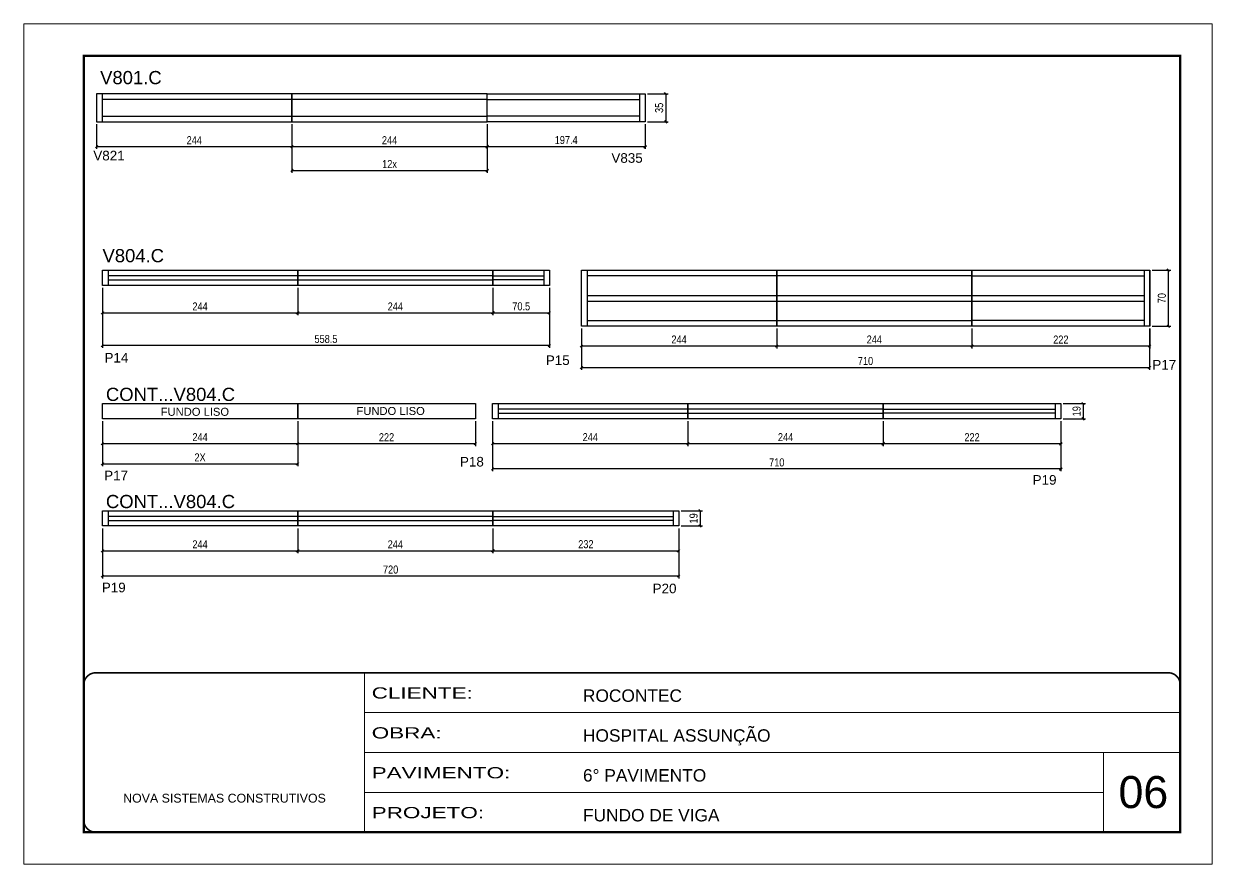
# Model space of a CAD drawing. Header units: millimetres. Extents: x 1494 to 7748, y 388 to 2587.
# Drawn here: x 3093 to 4578, y 388 to 1438 of the extents above; entities that cross this region are included whole.
import ezdxf

# ---------------------------------------------------------------- set-up
doc = ezdxf.new("R2010")
doc.units = ezdxf.units.MM
doc.linetypes.add('CONTINUO', pattern=[0])
doc.linetypes.add('DASHED', pattern=[0.75, 0.5, -0.25])
for name, color, linetype in [('5', 5, 'Continuous'), ('COTA', 241, 'Continuous'), ('NOMENCLATURA', 7, 'Continuous'), ('Painéis', 200, 'Continuous'), ('SARR_2.2x7', 40, 'Continuous')]:
    doc.layers.add(name, color=color, linetype=linetype)
for name, color, linetype, lineweight in [('CARIMBO', 255, 'Continuous', 9), ('Folhas', 255, 'Continuous', 9), ('SARRAFO DE PRESSAO', 251, 'DASHED', 9)]:
    doc.layers.add(name, color=color, linetype=linetype, lineweight=lineweight)
doc.styles.add('ARIAL', font='arial.ttf')
doc.styles.add('COTA TECNICA-50', font='techl___.ttf', dxfattribs={"height": 10})
doc.styles.get("Standard").update_dxf_attribs({"font": 'arial.ttf'})
doc.styles.add('Tecnologia', font='')
doc.styles.get('Tecnologia').set_extended_font_data('Forgotten Futurist')
doc.dimstyles.new('COTA PAINEL-50', dxfattribs={"dimtxt": 10, "dimasz": 3, "dimexe": 3, "dimexo": 3, "dimgap": 3, "dimtad": 1, "dimdec": 1, "dimzin": 12, "dimdsep": 46, "dimtxsty": 'COTA TECNICA-50', "dimblk1": 'OBLIQUE', "dimblk2": 'OBLIQUE', "dimsah": 1, "dimcen": 0.9, "dimclrd": 4, "dimclre": 4, "dimclrt": 240, "dimadec": 1, "dimazin": 3, "dimtfac": 1, "dimtdec": 1, "dimtmove": 0, "dimatfit": 3, "dimfxl": 1, "dimtolj": 1, "dimtzin": 12, "dimarcsym": 0})

# ---------------------------------------------------------------- blocks, each defined once
blk = doc.blocks.new('9999999999')
at = {"color": 30, "linetype": 'CONTINUO'}
for p, q in [((98564.6, 34230.2), (98564.6, 34429.4)), ((98564.6, 34379.6), (99584, 34379.6)), ((98564.6, 34329.8), (99488, 34329.8)), ((99584, 34329.8), (99488, 34329.8)), ((99488, 34329.8), (99488, 34230.2)), ((98564.6, 34280), (99488, 34280))]:
    blk.add_line(p, q, dxfattribs=at)
at = {"color": 30, "linetype": 'CONTINUO', "const_width": 2}
blk.add_lwpolyline([(99584, 34230.2), (99584, 34414.4, 0.414214), (99569, 34429.4), (98229, 34429.4, 0.414214), (98214, 34414.4), (98214, 34245.2, 0.414214), (98229, 34230.2), (99584, 34230.2)], format="xyb", dxfattribs=at)
at = {"layer": 'Folhas'}
blk.add_lwpolyline([(98139, 34190.2), (99624, 34190.2), (99624, 35240.2), (98139, 35240.2)], close=True, dxfattribs=at)
at = {"layer": 'Folhas', "color": 30, "const_width": 3}
blk.add_lwpolyline([(98214, 34230.2), (99584, 34230.2), (99584, 35200.2), (98214, 35200.2)], close=True, dxfattribs=at)
at = {"color": 7, "linetype": 'Continuous', "ltscale": 5, "style": 'ARIAL'}
for s, height, p in [('ROCONTEC', 15.48, (98837.7, 34393.1)), ('HOSPITAL ASSUNÇÃO', 15.483, (98837.7, 34343.3)), ('6° PAVIMENTO', 15.483, (98837.7, 34293.5)), ('NOVA SISTEMAS CONSTRUTIVOS', 11.059, (98263.2, 34267.2)), ('FUNDO DE VIGA', 15.483, (98837.7, 34243.7))]:
    blk.add_text(s, height=height, dxfattribs=at).set_placement(p)
at = {"layer": 'Folhas', "color": 7, "style": 'Tecnologia', "width": 1.5}
for s, p in [('CLIENTE:', (98573.7, 34397.2)), ('OBRA:', (98573.7, 34347.3)), ('PAVIMENTO:', (98573.7, 34297.5)), ('PROJETO:', (98573.7, 34247.7))]:
    blk.add_text(s, height=14, dxfattribs=at).set_placement(p)
blk = doc.blocks.new('_Oblique')
at = {"color": 0, "linetype": 'ByBlock', "lineweight": -2}
blk.add_line((-0.5, -0.5), (0.5, 0.5), dxfattribs=at)
blk = doc.blocks.new('*D51')
at = {"layer": 'COTA', "color": 4, "linetype": 'ByBlock', "lineweight": -2, "transparency": 16777216}
for p, q in [((3671.8, 1312.7), (3671.8, 1281.8)), ((3869.2, 1312.7), (3869.2, 1281.8)), ((3671.8, 1284.8), (3869.2, 1284.8))]:
    blk.add_line(p, q, dxfattribs=at)
at = {"layer": 'Defpoints', "color": 0, "linetype": 'ByBlock', "transparency": 16777216}
for p in [(3671.8, 1315.7), (3869.2, 1315.7), (3869.2, 1284.8)]:
    blk.add_point(p, dxfattribs=at)
at = {"layer": 'COTA', "color": 4, "linetype": 'ByBlock', "lineweight": -2, "transparency": 16777216, "xscale": 3, "yscale": 3, "zscale": 3, "rotation": 180}
blk.add_blockref('_Oblique', (3671.8, 1284.8), dxfattribs=at)
at = {"layer": 'COTA', "color": 4, "linetype": 'ByBlock', "lineweight": -2, "transparency": 16777216, "xscale": 3, "yscale": 3, "zscale": 3}
blk.add_blockref('_Oblique', (3869.2, 1284.8), dxfattribs=at)
at = {"layer": 'COTA', "color": 240, "linetype": 'ByBlock', "transparency": 16777216, "insert": (3770.5, 1292.9), "char_height": 10, "attachment_point": 5, "style": 'COTA TECNICA-50'}
blk.add_mtext('\\A1;197.4', dxfattribs=at)
blk = doc.blocks.new('*D52')
at = {"layer": 'COTA', "color": 4, "linetype": 'ByBlock', "lineweight": -2, "transparency": 16777216}
for p, q in [((3183.8, 1312.7), (3183.8, 1281.8)), ((3427.8, 1312.7), (3427.8, 1281.8)), ((3183.8, 1284.8), (3427.8, 1284.8))]:
    blk.add_line(p, q, dxfattribs=at)
at = {"layer": 'Defpoints', "color": 0, "linetype": 'ByBlock', "transparency": 16777216}
for p in [(3183.8, 1315.7), (3427.8, 1315.7), (3427.8, 1284.8)]:
    blk.add_point(p, dxfattribs=at)
at = {"layer": 'COTA', "color": 4, "linetype": 'ByBlock', "lineweight": -2, "transparency": 16777216, "xscale": 3, "yscale": 3, "zscale": 3, "rotation": 180}
blk.add_blockref('_Oblique', (3183.8, 1284.8), dxfattribs=at)
at = {"layer": 'COTA', "color": 4, "linetype": 'ByBlock', "lineweight": -2, "transparency": 16777216, "xscale": 3, "yscale": 3, "zscale": 3}
blk.add_blockref('_Oblique', (3427.8, 1284.8), dxfattribs=at)
at = {"layer": 'COTA', "color": 240, "linetype": 'ByBlock', "transparency": 16777216, "insert": (3305.8, 1292.8), "char_height": 10, "attachment_point": 5, "style": 'COTA TECNICA-50'}
blk.add_mtext('\\A1;244', dxfattribs=at)
blk = doc.blocks.new('*D53')
at = {"layer": 'COTA', "color": 4, "linetype": 'ByBlock', "lineweight": -2, "transparency": 16777216}
for p, q in [((3427.8, 1312.7), (3427.8, 1281.8)), ((3671.8, 1312.7), (3671.8, 1281.8)), ((3427.8, 1284.8), (3671.8, 1284.8))]:
    blk.add_line(p, q, dxfattribs=at)
at = {"layer": 'Defpoints', "color": 0, "linetype": 'ByBlock', "transparency": 16777216}
for p in [(3427.8, 1315.7), (3671.8, 1315.7), (3671.8, 1284.8)]:
    blk.add_point(p, dxfattribs=at)
at = {"layer": 'COTA', "color": 4, "linetype": 'ByBlock', "lineweight": -2, "transparency": 16777216, "xscale": 3, "yscale": 3, "zscale": 3, "rotation": 180}
blk.add_blockref('_Oblique', (3427.8, 1284.8), dxfattribs=at)
at = {"layer": 'COTA', "color": 4, "linetype": 'ByBlock', "lineweight": -2, "transparency": 16777216, "xscale": 3, "yscale": 3, "zscale": 3}
blk.add_blockref('_Oblique', (3671.8, 1284.8), dxfattribs=at)
at = {"layer": 'COTA', "color": 240, "linetype": 'ByBlock', "transparency": 16777216, "insert": (3549.8, 1292.8), "char_height": 10, "attachment_point": 5, "style": 'COTA TECNICA-50'}
blk.add_mtext('\\A1;244', dxfattribs=at)
blk = doc.blocks.new('*D70')
at = {"layer": 'COTA', "color": 4, "linetype": 'ByBlock', "lineweight": -2, "transparency": 16777216}
for p, q in [((3427.8, 1312.7), (3427.8, 1252)), ((3671.8, 1312.7), (3671.8, 1252)), ((3427.8, 1255), (3671.8, 1255))]:
    blk.add_line(p, q, dxfattribs=at)
at = {"layer": 'Defpoints', "color": 0, "linetype": 'ByBlock', "transparency": 16777216}
for p in [(3427.8, 1315.7), (3671.8, 1315.7), (3671.8, 1255)]:
    blk.add_point(p, dxfattribs=at)
at = {"layer": 'COTA', "color": 4, "linetype": 'ByBlock', "lineweight": -2, "transparency": 16777216, "xscale": 3, "yscale": 3, "zscale": 3, "rotation": 180}
blk.add_blockref('_Oblique', (3427.8, 1255), dxfattribs=at)
at = {"layer": 'COTA', "color": 4, "linetype": 'ByBlock', "lineweight": -2, "transparency": 16777216, "xscale": 3, "yscale": 3, "zscale": 3}
blk.add_blockref('_Oblique', (3671.8, 1255), dxfattribs=at)
at = {"layer": 'COTA', "color": 240, "linetype": 'ByBlock', "transparency": 16777216, "insert": (3549.8, 1263), "char_height": 10, "attachment_point": 5, "style": 'COTA TECNICA-50'}
blk.add_mtext('\\A1;12x', dxfattribs=at)
blk = doc.blocks.new('*D71')
at = {"layer": 'COTA', "color": 4, "linetype": 'ByBlock', "lineweight": -2, "transparency": 16777216}
for p, q in [((3191, 1108.4), (3191, 1033.2)), ((3749.5, 1108.4), (3749.5, 1033.2)), ((3749.5, 1036.2), (3191, 1036.2))]:
    blk.add_line(p, q, dxfattribs=at)
at = {"layer": 'Defpoints', "color": 0, "linetype": 'ByBlock', "transparency": 16777216}
for p in [(3191, 1111.4), (3749.5, 1111.4), (3191, 1036.2)]:
    blk.add_point(p, dxfattribs=at)
at = {"layer": 'COTA', "color": 4, "linetype": 'ByBlock', "lineweight": -2, "transparency": 16777216, "xscale": 3, "yscale": 3, "zscale": 3, "rotation": 180}
blk.add_blockref('_Oblique', (3191, 1036.2), dxfattribs=at)
at = {"layer": 'COTA', "color": 4, "linetype": 'ByBlock', "lineweight": -2, "transparency": 16777216, "xscale": 3, "yscale": 3, "zscale": 3}
blk.add_blockref('_Oblique', (3749.5, 1036.2), dxfattribs=at)
at = {"layer": 'COTA', "color": 240, "linetype": 'ByBlock', "transparency": 16777216, "insert": (3470.3, 1044.4), "char_height": 10, "attachment_point": 5, "style": 'COTA TECNICA-50'}
blk.add_mtext('\\A1;558.5', dxfattribs=at)
blk = doc.blocks.new('*D72')
at = {"layer": 'COTA', "color": 4, "linetype": 'ByBlock', "lineweight": -2, "transparency": 16777216}
for p, q in [((3789.5, 1057.4), (3789.5, 1005.8)), ((4499.5, 1057.4), (4499.5, 1005.8)), ((3789.5, 1008.8), (4499.5, 1008.8))]:
    blk.add_line(p, q, dxfattribs=at)
at = {"layer": 'Defpoints', "color": 0, "linetype": 'ByBlock', "transparency": 16777216}
for p in [(3789.5, 1060.4), (4499.5, 1060.4), (4499.5, 1008.8)]:
    blk.add_point(p, dxfattribs=at)
at = {"layer": 'COTA', "color": 4, "linetype": 'ByBlock', "lineweight": -2, "transparency": 16777216, "xscale": 3, "yscale": 3, "zscale": 3, "rotation": 180}
blk.add_blockref('_Oblique', (3789.5, 1008.8), dxfattribs=at)
at = {"layer": 'COTA', "color": 4, "linetype": 'ByBlock', "lineweight": -2, "transparency": 16777216, "xscale": 3, "yscale": 3, "zscale": 3}
blk.add_blockref('_Oblique', (4499.5, 1008.8), dxfattribs=at)
at = {"layer": 'COTA', "color": 240, "linetype": 'ByBlock', "transparency": 16777216, "insert": (4144.5, 1016.9), "char_height": 10, "attachment_point": 5, "style": 'COTA TECNICA-50'}
blk.add_mtext('\\A1;710', dxfattribs=at)
blk = doc.blocks.new('*D54')
at = {"layer": 'COTA', "color": 4, "linetype": 'ByBlock', "lineweight": -2, "transparency": 16777216}
for p, q in [((3191, 1108.4), (3191, 1074.1)), ((3435, 1108.4), (3435, 1074.1)), ((3191, 1077.1), (3435, 1077.1))]:
    blk.add_line(p, q, dxfattribs=at)
at = {"layer": 'Defpoints', "color": 0, "linetype": 'ByBlock', "transparency": 16777216}
for p in [(3191, 1111.4), (3435, 1111.4), (3435, 1077.1)]:
    blk.add_point(p, dxfattribs=at)
at = {"layer": 'COTA', "color": 4, "linetype": 'ByBlock', "lineweight": -2, "transparency": 16777216, "xscale": 3, "yscale": 3, "zscale": 3, "rotation": 180}
blk.add_blockref('_Oblique', (3191, 1077.1), dxfattribs=at)
at = {"layer": 'COTA', "color": 4, "linetype": 'ByBlock', "lineweight": -2, "transparency": 16777216, "xscale": 3, "yscale": 3, "zscale": 3}
blk.add_blockref('_Oblique', (3435, 1077.1), dxfattribs=at)
at = {"layer": 'COTA', "color": 240, "linetype": 'ByBlock', "transparency": 16777216, "insert": (3313, 1085.1), "char_height": 10, "attachment_point": 5, "style": 'COTA TECNICA-50'}
blk.add_mtext('\\A1;244', dxfattribs=at)
blk = doc.blocks.new('*D55')
at = {"layer": 'COTA', "color": 4, "linetype": 'ByBlock', "lineweight": -2, "transparency": 16777216}
for p, q in [((3435, 1108.4), (3435, 1074.1)), ((3679, 1108.4), (3679, 1074.1)), ((3435, 1077.1), (3679, 1077.1))]:
    blk.add_line(p, q, dxfattribs=at)
at = {"layer": 'Defpoints', "color": 0, "linetype": 'ByBlock', "transparency": 16777216}
for p in [(3435, 1111.4), (3679, 1111.4), (3679, 1077.1)]:
    blk.add_point(p, dxfattribs=at)
at = {"layer": 'COTA', "color": 4, "linetype": 'ByBlock', "lineweight": -2, "transparency": 16777216, "xscale": 3, "yscale": 3, "zscale": 3, "rotation": 180}
blk.add_blockref('_Oblique', (3435, 1077.1), dxfattribs=at)
at = {"layer": 'COTA', "color": 4, "linetype": 'ByBlock', "lineweight": -2, "transparency": 16777216, "xscale": 3, "yscale": 3, "zscale": 3}
blk.add_blockref('_Oblique', (3679, 1077.1), dxfattribs=at)
at = {"layer": 'COTA', "color": 240, "linetype": 'ByBlock', "transparency": 16777216, "insert": (3557, 1085.1), "char_height": 10, "attachment_point": 5, "style": 'COTA TECNICA-50'}
blk.add_mtext('\\A1;244', dxfattribs=at)
blk = doc.blocks.new('*D73')
at = {"layer": 'COTA', "color": 4, "linetype": 'ByBlock', "lineweight": -2, "transparency": 16777216}
for p, q in [((3679, 1108.4), (3679, 1074.1)), ((3749.5, 1108.4), (3749.5, 1074.1)), ((3679, 1077.1), (3749.5, 1077.1))]:
    blk.add_line(p, q, dxfattribs=at)
at = {"layer": 'Defpoints', "color": 0, "linetype": 'ByBlock', "transparency": 16777216}
for p in [(3679, 1111.4), (3749.5, 1111.4), (3749.5, 1077.1)]:
    blk.add_point(p, dxfattribs=at)
at = {"layer": 'COTA', "color": 4, "linetype": 'ByBlock', "lineweight": -2, "transparency": 16777216, "xscale": 3, "yscale": 3, "zscale": 3, "rotation": 180}
blk.add_blockref('_Oblique', (3679, 1077.1), dxfattribs=at)
at = {"layer": 'COTA', "color": 4, "linetype": 'ByBlock', "lineweight": -2, "transparency": 16777216, "xscale": 3, "yscale": 3, "zscale": 3}
blk.add_blockref('_Oblique', (3749.5, 1077.1), dxfattribs=at)
at = {"layer": 'COTA', "color": 240, "linetype": 'ByBlock', "transparency": 16777216, "insert": (3714.3, 1085.2), "char_height": 10, "attachment_point": 5, "style": 'COTA TECNICA-50'}
blk.add_mtext('\\A1;70.5', dxfattribs=at)
blk = doc.blocks.new('*D74')
at = {"layer": 'COTA', "color": 4, "linetype": 'ByBlock', "lineweight": -2, "transparency": 16777216}
for p, q in [((4277.5, 1057.4), (4277.5, 1032.7)), ((4499.6, 1057.4), (4499.6, 1032.7)), ((4277.5, 1035.7), (4499.6, 1035.7))]:
    blk.add_line(p, q, dxfattribs=at)
at = {"layer": 'Defpoints', "color": 0, "linetype": 'ByBlock', "transparency": 16777216}
for p in [(4277.5, 1060.4), (4499.6, 1060.4), (4499.6, 1035.7)]:
    blk.add_point(p, dxfattribs=at)
at = {"layer": 'COTA', "color": 4, "linetype": 'ByBlock', "lineweight": -2, "transparency": 16777216, "xscale": 3, "yscale": 3, "zscale": 3, "rotation": 180}
blk.add_blockref('_Oblique', (4277.5, 1035.7), dxfattribs=at)
at = {"layer": 'COTA', "color": 4, "linetype": 'ByBlock', "lineweight": -2, "transparency": 16777216, "xscale": 3, "yscale": 3, "zscale": 3}
blk.add_blockref('_Oblique', (4499.6, 1035.7), dxfattribs=at)
at = {"layer": 'COTA', "color": 240, "linetype": 'ByBlock', "transparency": 16777216, "insert": (4388.6, 1043.7), "char_height": 10, "attachment_point": 5, "style": 'COTA TECNICA-50'}
blk.add_mtext('\\A1;222', dxfattribs=at)
blk = doc.blocks.new('*D75')
at = {"layer": 'COTA', "color": 4, "linetype": 'ByBlock', "lineweight": -2, "transparency": 16777216}
for p, q in [((3789.5, 1057.4), (3789.5, 1032.7)), ((4033.5, 1057.4), (4033.5, 1032.7)), ((3789.5, 1035.7), (4033.5, 1035.7))]:
    blk.add_line(p, q, dxfattribs=at)
at = {"layer": 'Defpoints', "color": 0, "linetype": 'ByBlock', "transparency": 16777216}
for p in [(3789.5, 1060.4), (4033.5, 1060.4), (4033.5, 1035.7)]:
    blk.add_point(p, dxfattribs=at)
at = {"layer": 'COTA', "color": 4, "linetype": 'ByBlock', "lineweight": -2, "transparency": 16777216, "xscale": 3, "yscale": 3, "zscale": 3, "rotation": 180}
blk.add_blockref('_Oblique', (3789.5, 1035.7), dxfattribs=at)
at = {"layer": 'COTA', "color": 4, "linetype": 'ByBlock', "lineweight": -2, "transparency": 16777216, "xscale": 3, "yscale": 3, "zscale": 3}
blk.add_blockref('_Oblique', (4033.5, 1035.7), dxfattribs=at)
at = {"layer": 'COTA', "color": 240, "linetype": 'ByBlock', "transparency": 16777216, "insert": (3911.5, 1043.8), "char_height": 10, "attachment_point": 5, "style": 'COTA TECNICA-50'}
blk.add_mtext('\\A1;244', dxfattribs=at)
blk = doc.blocks.new('*D56')
at = {"layer": 'COTA', "color": 4, "linetype": 'ByBlock', "lineweight": -2, "transparency": 16777216}
for p, q in [((4033.5, 1057.4), (4033.5, 1032.7)), ((4277.5, 1057.4), (4277.5, 1032.7)), ((4033.5, 1035.7), (4277.5, 1035.7))]:
    blk.add_line(p, q, dxfattribs=at)
at = {"layer": 'Defpoints', "color": 0, "linetype": 'ByBlock', "transparency": 16777216}
for p in [(4033.5, 1060.4), (4277.5, 1060.4), (4277.5, 1035.7)]:
    blk.add_point(p, dxfattribs=at)
at = {"layer": 'COTA', "color": 4, "linetype": 'ByBlock', "lineweight": -2, "transparency": 16777216, "xscale": 3, "yscale": 3, "zscale": 3, "rotation": 180}
blk.add_blockref('_Oblique', (4033.5, 1035.7), dxfattribs=at)
at = {"layer": 'COTA', "color": 4, "linetype": 'ByBlock', "lineweight": -2, "transparency": 16777216, "xscale": 3, "yscale": 3, "zscale": 3}
blk.add_blockref('_Oblique', (4277.5, 1035.7), dxfattribs=at)
at = {"layer": 'COTA', "color": 240, "linetype": 'ByBlock', "transparency": 16777216, "insert": (4155.5, 1043.8), "char_height": 10, "attachment_point": 5, "style": 'COTA TECNICA-50'}
blk.add_mtext('\\A1;244', dxfattribs=at)
blk = doc.blocks.new('*D76')
at = {"layer": 'COTA', "color": 4, "linetype": 'ByBlock', "lineweight": -2, "transparency": 16777216}
for p, q in [((4502.6, 1130.4), (4525.9, 1130.4)), ((4522.9, 1060.4), (4522.9, 1130.4)), ((4502.6, 1060.4), (4525.9, 1060.4))]:
    blk.add_line(p, q, dxfattribs=at)
at = {"layer": 'Defpoints', "color": 0, "linetype": 'ByBlock', "transparency": 16777216}
for p in [(4499.6, 1130.4), (4522.9, 1130.4), (4499.6, 1060.4)]:
    blk.add_point(p, dxfattribs=at)
at = {"layer": 'COTA', "color": 4, "linetype": 'ByBlock', "lineweight": -2, "transparency": 16777216, "xscale": 3, "yscale": 3, "zscale": 3}
for p, rotation in [((4522.9, 1130.4), 90), ((4522.9, 1060.4), 270)]:
    blk.add_blockref('_Oblique', p, dxfattribs=dict(at, rotation=rotation))
at = {"layer": 'COTA', "color": 240, "linetype": 'ByBlock', "transparency": 16777216, "insert": (4514.8, 1095.4), "char_height": 10, "attachment_point": 5, "rotation": 90, "style": 'COTA TECNICA-50'}
blk.add_mtext('\\A1;70', dxfattribs=at)
blk = doc.blocks.new('*D77')
at = {"layer": 'COTA', "color": 4, "linetype": 'ByBlock', "lineweight": -2, "transparency": 16777216}
for p, q in [((3191, 941.7), (3191, 910.7)), ((3435, 941.7), (3435, 910.7)), ((3191, 913.7), (3435, 913.7))]:
    blk.add_line(p, q, dxfattribs=at)
at = {"layer": 'Defpoints', "color": 0, "linetype": 'ByBlock', "transparency": 16777216}
for p in [(3191, 944.7), (3435, 944.7), (3435, 913.7)]:
    blk.add_point(p, dxfattribs=at)
at = {"layer": 'COTA', "color": 4, "linetype": 'ByBlock', "lineweight": -2, "transparency": 16777216, "xscale": 3, "yscale": 3, "zscale": 3, "rotation": 180}
blk.add_blockref('_Oblique', (3191, 913.7), dxfattribs=at)
at = {"layer": 'COTA', "color": 4, "linetype": 'ByBlock', "lineweight": -2, "transparency": 16777216, "xscale": 3, "yscale": 3, "zscale": 3}
blk.add_blockref('_Oblique', (3435, 913.7), dxfattribs=at)
at = {"layer": 'COTA', "color": 240, "linetype": 'ByBlock', "transparency": 16777216, "insert": (3313, 921.8), "char_height": 10, "attachment_point": 5, "style": 'COTA TECNICA-50'}
blk.add_mtext('\\A1;244', dxfattribs=at)
blk = doc.blocks.new('*D57')
at = {"layer": 'COTA', "color": 4, "linetype": 'ByBlock', "lineweight": -2, "transparency": 16777216}
for p, q in [((3435, 941.7), (3435, 910.7)), ((3657, 941.7), (3657, 910.7)), ((3435, 913.7), (3657, 913.7))]:
    blk.add_line(p, q, dxfattribs=at)
at = {"layer": 'Defpoints', "color": 0, "linetype": 'ByBlock', "transparency": 16777216}
for p in [(3435, 944.7), (3657, 944.7), (3657, 913.7)]:
    blk.add_point(p, dxfattribs=at)
at = {"layer": 'COTA', "color": 4, "linetype": 'ByBlock', "lineweight": -2, "transparency": 16777216, "xscale": 3, "yscale": 3, "zscale": 3, "rotation": 180}
blk.add_blockref('_Oblique', (3435, 913.7), dxfattribs=at)
at = {"layer": 'COTA', "color": 4, "linetype": 'ByBlock', "lineweight": -2, "transparency": 16777216, "xscale": 3, "yscale": 3, "zscale": 3}
blk.add_blockref('_Oblique', (3657, 913.7), dxfattribs=at)
at = {"layer": 'COTA', "color": 240, "linetype": 'ByBlock', "transparency": 16777216, "insert": (3546, 921.7), "char_height": 10, "attachment_point": 5, "style": 'COTA TECNICA-50'}
blk.add_mtext('\\A1;222', dxfattribs=at)
blk = doc.blocks.new('*D78')
at = {"layer": 'COTA', "color": 4, "linetype": 'ByBlock', "lineweight": -2, "transparency": 16777216}
for p, q in [((4166.6, 941.7), (4166.6, 910.7)), ((4388.6, 941.7), (4388.6, 910.7)), ((4166.6, 913.7), (4388.6, 913.7))]:
    blk.add_line(p, q, dxfattribs=at)
at = {"layer": 'Defpoints', "color": 0, "linetype": 'ByBlock', "transparency": 16777216}
for p in [(4166.6, 944.7), (4388.6, 944.7), (4388.6, 913.7)]:
    blk.add_point(p, dxfattribs=at)
at = {"layer": 'COTA', "color": 4, "linetype": 'ByBlock', "lineweight": -2, "transparency": 16777216, "xscale": 3, "yscale": 3, "zscale": 3, "rotation": 180}
blk.add_blockref('_Oblique', (4166.6, 913.7), dxfattribs=at)
at = {"layer": 'COTA', "color": 4, "linetype": 'ByBlock', "lineweight": -2, "transparency": 16777216, "xscale": 3, "yscale": 3, "zscale": 3}
blk.add_blockref('_Oblique', (4388.6, 913.7), dxfattribs=at)
at = {"layer": 'COTA', "color": 240, "linetype": 'ByBlock', "transparency": 16777216, "insert": (4277.6, 921.7), "char_height": 10, "attachment_point": 5, "style": 'COTA TECNICA-50'}
blk.add_mtext('\\A1;222', dxfattribs=at)
blk = doc.blocks.new('*D79')
at = {"layer": 'COTA', "color": 4, "linetype": 'ByBlock', "lineweight": -2, "transparency": 16777216}
for p, q in [((3678.6, 941.7), (3678.6, 910.7)), ((3922.6, 941.7), (3922.6, 910.7)), ((3678.6, 913.7), (3922.6, 913.7))]:
    blk.add_line(p, q, dxfattribs=at)
at = {"layer": 'Defpoints', "color": 0, "linetype": 'ByBlock', "transparency": 16777216}
for p in [(3678.6, 944.7), (3922.6, 944.7), (3922.6, 913.7)]:
    blk.add_point(p, dxfattribs=at)
at = {"layer": 'COTA', "color": 4, "linetype": 'ByBlock', "lineweight": -2, "transparency": 16777216, "xscale": 3, "yscale": 3, "zscale": 3, "rotation": 180}
blk.add_blockref('_Oblique', (3678.6, 913.7), dxfattribs=at)
at = {"layer": 'COTA', "color": 4, "linetype": 'ByBlock', "lineweight": -2, "transparency": 16777216, "xscale": 3, "yscale": 3, "zscale": 3}
blk.add_blockref('_Oblique', (3922.6, 913.7), dxfattribs=at)
at = {"layer": 'COTA', "color": 240, "linetype": 'ByBlock', "transparency": 16777216, "insert": (3800.6, 921.8), "char_height": 10, "attachment_point": 5, "style": 'COTA TECNICA-50'}
blk.add_mtext('\\A1;244', dxfattribs=at)
blk = doc.blocks.new('*D58')
at = {"layer": 'COTA', "color": 4, "linetype": 'ByBlock', "lineweight": -2, "transparency": 16777216}
for p, q in [((3922.6, 941.7), (3922.6, 910.7)), ((4166.6, 941.7), (4166.6, 910.7)), ((3922.6, 913.7), (4166.6, 913.7))]:
    blk.add_line(p, q, dxfattribs=at)
at = {"layer": 'Defpoints', "color": 0, "linetype": 'ByBlock', "transparency": 16777216}
for p in [(3922.6, 944.7), (4166.6, 944.7), (4166.6, 913.7)]:
    blk.add_point(p, dxfattribs=at)
at = {"layer": 'COTA', "color": 4, "linetype": 'ByBlock', "lineweight": -2, "transparency": 16777216, "xscale": 3, "yscale": 3, "zscale": 3, "rotation": 180}
blk.add_blockref('_Oblique', (3922.6, 913.7), dxfattribs=at)
at = {"layer": 'COTA', "color": 4, "linetype": 'ByBlock', "lineweight": -2, "transparency": 16777216, "xscale": 3, "yscale": 3, "zscale": 3}
blk.add_blockref('_Oblique', (4166.6, 913.7), dxfattribs=at)
at = {"layer": 'COTA', "color": 240, "linetype": 'ByBlock', "transparency": 16777216, "insert": (4044.6, 921.8), "char_height": 10, "attachment_point": 5, "style": 'COTA TECNICA-50'}
blk.add_mtext('\\A1;244', dxfattribs=at)
blk = doc.blocks.new('*D59')
at = {"layer": 'COTA', "color": 4, "linetype": 'ByBlock', "lineweight": -2, "transparency": 16777216}
for p, q in [((3678.6, 941.7), (3678.6, 879.1)), ((4388.6, 941.7), (4388.6, 879.1)), ((4388.6, 882.1), (3678.6, 882.1))]:
    blk.add_line(p, q, dxfattribs=at)
at = {"layer": 'Defpoints', "color": 0, "linetype": 'ByBlock', "transparency": 16777216}
for p in [(3678.6, 944.7), (4388.6, 944.7), (3678.6, 882.1)]:
    blk.add_point(p, dxfattribs=at)
at = {"layer": 'COTA', "color": 4, "linetype": 'ByBlock', "lineweight": -2, "transparency": 16777216, "xscale": 3, "yscale": 3, "zscale": 3, "rotation": 180}
blk.add_blockref('_Oblique', (3678.6, 882.1), dxfattribs=at)
at = {"layer": 'COTA', "color": 4, "linetype": 'ByBlock', "lineweight": -2, "transparency": 16777216, "xscale": 3, "yscale": 3, "zscale": 3}
blk.add_blockref('_Oblique', (4388.6, 882.1), dxfattribs=at)
at = {"layer": 'COTA', "color": 240, "linetype": 'ByBlock', "transparency": 16777216, "insert": (4033.6, 890.2), "char_height": 10, "attachment_point": 5, "style": 'COTA TECNICA-50'}
blk.add_mtext('\\A1;710', dxfattribs=at)
blk = doc.blocks.new('*D80')
at = {"layer": 'COTA', "color": 4, "linetype": 'ByBlock', "lineweight": -2, "transparency": 16777216}
for p, q in [((3679, 807.8), (3679, 776.8)), ((3911.1, 807.8), (3911.1, 776.8)), ((3679, 779.8), (3911.1, 779.8))]:
    blk.add_line(p, q, dxfattribs=at)
at = {"layer": 'Defpoints', "color": 0, "linetype": 'ByBlock', "transparency": 16777216}
for p in [(3679, 810.8), (3911.1, 810.8), (3911.1, 779.8)]:
    blk.add_point(p, dxfattribs=at)
at = {"layer": 'COTA', "color": 4, "linetype": 'ByBlock', "lineweight": -2, "transparency": 16777216, "xscale": 3, "yscale": 3, "zscale": 3, "rotation": 180}
blk.add_blockref('_Oblique', (3679, 779.8), dxfattribs=at)
at = {"layer": 'COTA', "color": 4, "linetype": 'ByBlock', "lineweight": -2, "transparency": 16777216, "xscale": 3, "yscale": 3, "zscale": 3}
blk.add_blockref('_Oblique', (3911.1, 779.8), dxfattribs=at)
at = {"layer": 'COTA', "color": 240, "linetype": 'ByBlock', "transparency": 16777216, "insert": (3795.1, 788), "char_height": 10, "attachment_point": 5, "style": 'COTA TECNICA-50'}
blk.add_mtext('\\A1;232', dxfattribs=at)
blk = doc.blocks.new('*D81')
at = {"layer": 'COTA', "color": 4, "linetype": 'ByBlock', "lineweight": -2, "transparency": 16777216}
for p, q in [((3191, 807.8), (3191, 776.8)), ((3435, 807.8), (3435, 776.8)), ((3191, 779.8), (3435, 779.8))]:
    blk.add_line(p, q, dxfattribs=at)
at = {"layer": 'Defpoints', "color": 0, "linetype": 'ByBlock', "transparency": 16777216}
for p in [(3191, 810.8), (3435, 810.8), (3435, 779.8)]:
    blk.add_point(p, dxfattribs=at)
at = {"layer": 'COTA', "color": 4, "linetype": 'ByBlock', "lineweight": -2, "transparency": 16777216, "xscale": 3, "yscale": 3, "zscale": 3, "rotation": 180}
blk.add_blockref('_Oblique', (3191, 779.8), dxfattribs=at)
at = {"layer": 'COTA', "color": 4, "linetype": 'ByBlock', "lineweight": -2, "transparency": 16777216, "xscale": 3, "yscale": 3, "zscale": 3}
blk.add_blockref('_Oblique', (3435, 779.8), dxfattribs=at)
at = {"layer": 'COTA', "color": 240, "linetype": 'ByBlock', "transparency": 16777216, "insert": (3313, 787.9), "char_height": 10, "attachment_point": 5, "style": 'COTA TECNICA-50'}
blk.add_mtext('\\A1;244', dxfattribs=at)
blk = doc.blocks.new('*D60')
at = {"layer": 'COTA', "color": 4, "linetype": 'ByBlock', "lineweight": -2, "transparency": 16777216}
for p, q in [((3435, 807.8), (3435, 776.8)), ((3679, 807.8), (3679, 776.8)), ((3435, 779.8), (3679, 779.8))]:
    blk.add_line(p, q, dxfattribs=at)
at = {"layer": 'Defpoints', "color": 0, "linetype": 'ByBlock', "transparency": 16777216}
for p in [(3435, 810.8), (3679, 810.8), (3679, 779.8)]:
    blk.add_point(p, dxfattribs=at)
at = {"layer": 'COTA', "color": 4, "linetype": 'ByBlock', "lineweight": -2, "transparency": 16777216, "xscale": 3, "yscale": 3, "zscale": 3, "rotation": 180}
blk.add_blockref('_Oblique', (3435, 779.8), dxfattribs=at)
at = {"layer": 'COTA', "color": 4, "linetype": 'ByBlock', "lineweight": -2, "transparency": 16777216, "xscale": 3, "yscale": 3, "zscale": 3}
blk.add_blockref('_Oblique', (3679, 779.8), dxfattribs=at)
at = {"layer": 'COTA', "color": 240, "linetype": 'ByBlock', "transparency": 16777216, "insert": (3557, 787.9), "char_height": 10, "attachment_point": 5, "style": 'COTA TECNICA-50'}
blk.add_mtext('\\A1;244', dxfattribs=at)
blk = doc.blocks.new('*D61')
at = {"layer": 'COTA', "color": 4, "linetype": 'ByBlock', "lineweight": -2, "transparency": 16777216}
for p, q in [((3191, 807.8), (3191, 745.2)), ((3911.1, 807.8), (3911.1, 745.2)), ((3911.1, 748.2), (3191, 748.2))]:
    blk.add_line(p, q, dxfattribs=at)
at = {"layer": 'Defpoints', "color": 0, "linetype": 'ByBlock', "transparency": 16777216}
for p in [(3191, 810.8), (3911.1, 810.8), (3191, 748.2)]:
    blk.add_point(p, dxfattribs=at)
at = {"layer": 'COTA', "color": 4, "linetype": 'ByBlock', "lineweight": -2, "transparency": 16777216, "xscale": 3, "yscale": 3, "zscale": 3, "rotation": 180}
blk.add_blockref('_Oblique', (3191, 748.2), dxfattribs=at)
at = {"layer": 'COTA', "color": 4, "linetype": 'ByBlock', "lineweight": -2, "transparency": 16777216, "xscale": 3, "yscale": 3, "zscale": 3}
blk.add_blockref('_Oblique', (3911.1, 748.2), dxfattribs=at)
at = {"layer": 'COTA', "color": 240, "linetype": 'ByBlock', "transparency": 16777216, "insert": (3551.1, 756.3), "char_height": 10, "attachment_point": 5, "style": 'COTA TECNICA-50'}
blk.add_mtext('\\A1;720', dxfattribs=at)
blk = doc.blocks.new('*D82')
at = {"layer": 'COTA', "color": 4, "linetype": 'ByBlock', "lineweight": -2, "transparency": 16777216}
for p, q in [((3914.1, 829.8), (3940.8, 829.8)), ((3937.8, 829.8), (3937.8, 810.8)), ((3914.1, 810.8), (3940.8, 810.8))]:
    blk.add_line(p, q, dxfattribs=at)
at = {"layer": 'Defpoints', "color": 0, "linetype": 'ByBlock', "transparency": 16777216}
for p in [(3911.1, 829.8), (3911.1, 810.8), (3937.8, 810.8)]:
    blk.add_point(p, dxfattribs=at)
at = {"layer": 'COTA', "color": 4, "linetype": 'ByBlock', "lineweight": -2, "transparency": 16777216, "xscale": 3, "yscale": 3, "zscale": 3}
for p, rotation in [((3937.8, 829.8), 90), ((3937.8, 810.8), 270)]:
    blk.add_blockref('_Oblique', p, dxfattribs=dict(at, rotation=rotation))
at = {"layer": 'COTA', "color": 240, "linetype": 'ByBlock', "transparency": 16777216, "insert": (3929.7, 820.3), "char_height": 10, "attachment_point": 5, "rotation": 90, "style": 'COTA TECNICA-50'}
blk.add_mtext('\\A1;19', dxfattribs=at)
blk = doc.blocks.new('*D83')
at = {"layer": 'COTA', "color": 4, "linetype": 'ByBlock', "lineweight": -2, "transparency": 16777216}
for p, q in [((3191, 941.7), (3191, 885.5)), ((3435, 941.7), (3435, 885.5)), ((3191, 888.5), (3435, 888.5))]:
    blk.add_line(p, q, dxfattribs=at)
at = {"layer": 'Defpoints', "color": 0, "linetype": 'ByBlock', "transparency": 16777216}
for p in [(3191, 944.7), (3435, 944.7), (3435, 888.5)]:
    blk.add_point(p, dxfattribs=at)
at = {"layer": 'COTA', "color": 4, "linetype": 'ByBlock', "lineweight": -2, "transparency": 16777216, "xscale": 3, "yscale": 3, "zscale": 3, "rotation": 180}
blk.add_blockref('_Oblique', (3191, 888.5), dxfattribs=at)
at = {"layer": 'COTA', "color": 4, "linetype": 'ByBlock', "lineweight": -2, "transparency": 16777216, "xscale": 3, "yscale": 3, "zscale": 3}
blk.add_blockref('_Oblique', (3435, 888.5), dxfattribs=at)
at = {"layer": 'COTA', "color": 240, "linetype": 'ByBlock', "transparency": 16777216, "insert": (3313, 896.5), "char_height": 10, "attachment_point": 5, "style": 'COTA TECNICA-50'}
blk.add_mtext('\\A1;2X', dxfattribs=at)
blk = doc.blocks.new('*D84')
at = {"layer": 'COTA', "color": 4, "linetype": 'ByBlock', "lineweight": -2, "transparency": 16777216}
for p, q in [((4391.6, 963.7), (4419.4, 963.7)), ((4416.4, 963.7), (4416.4, 944.7)), ((4391.6, 944.7), (4419.4, 944.7))]:
    blk.add_line(p, q, dxfattribs=at)
at = {"layer": 'Defpoints', "color": 0, "linetype": 'ByBlock', "transparency": 16777216}
for p in [(4388.6, 963.7), (4388.6, 944.7), (4416.4, 944.7)]:
    blk.add_point(p, dxfattribs=at)
at = {"layer": 'COTA', "color": 4, "linetype": 'ByBlock', "lineweight": -2, "transparency": 16777216, "xscale": 3, "yscale": 3, "zscale": 3}
for p, rotation in [((4416.4, 963.7), 90), ((4416.4, 944.7), 270)]:
    blk.add_blockref('_Oblique', p, dxfattribs=dict(at, rotation=rotation))
at = {"layer": 'COTA', "color": 240, "linetype": 'ByBlock', "transparency": 16777216, "insert": (4408.3, 954.2), "char_height": 10, "attachment_point": 5, "rotation": 90, "style": 'COTA TECNICA-50'}
blk.add_mtext('\\A1;19', dxfattribs=at)
blk = doc.blocks.new('*D85')
at = {"layer": 'COTA', "color": 4, "linetype": 'ByBlock', "lineweight": -2, "transparency": 16777216}
for p, q in [((3872.2, 1350.7), (3897.9, 1350.7)), ((3894.9, 1350.7), (3894.9, 1315.7)), ((3872.2, 1315.7), (3897.9, 1315.7))]:
    blk.add_line(p, q, dxfattribs=at)
at = {"layer": 'Defpoints', "color": 0, "linetype": 'ByBlock', "transparency": 16777216}
for p in [(3869.2, 1350.7), (3869.2, 1315.7), (3894.9, 1315.7)]:
    blk.add_point(p, dxfattribs=at)
at = {"layer": 'COTA', "color": 4, "linetype": 'ByBlock', "lineweight": -2, "transparency": 16777216, "xscale": 3, "yscale": 3, "zscale": 3}
for p, rotation in [((3894.9, 1350.7), 90), ((3894.9, 1315.7), 270)]:
    blk.add_blockref('_Oblique', p, dxfattribs=dict(at, rotation=rotation))
at = {"layer": 'COTA', "color": 240, "linetype": 'ByBlock', "transparency": 16777216, "insert": (3886.7, 1333.2), "char_height": 10, "attachment_point": 5, "rotation": 90, "style": 'COTA TECNICA-50'}
blk.add_mtext('\\A1;35', dxfattribs=at)

msp = doc.modelspace()

# ---------------------------------------------------------------- linework, layer by layer
at = {"layer": 'Painéis', "linetype": 'ByBlock'}
for points in [[(3427.79, 1350.75), (3183.79, 1350.75), (3183.79, 1315.75), (3427.79, 1315.75)], [(3427.79, 1315.75), (3671.79, 1315.75), (3671.79, 1350.75), (3427.79, 1350.75)], [(3869.21, 1315.75), (3671.79, 1315.75), (3671.79, 1350.75), (3869.21, 1350.75)], [(3435.04, 1111.39), (3191.04, 1111.39), (3191.04, 1130.39), (3435.04, 1130.39)], [(3679.04, 1111.39), (3435.04, 1111.39), (3435.04, 1130.39), (3679.04, 1130.39)], [(3679.04, 1130.39), (3749.54, 1130.39), (3749.54, 1111.39), (3679.04, 1111.39)], [(3789.54, 1130.39), (4499.54, 1130.39), (4499.54, 1060.39), (3789.54, 1060.39)], [(4277.54, 1130.39), (4499.58, 1130.39), (4499.58, 1060.39), (4277.54, 1060.39)], [(4166.57, 963.67), (4388.61, 963.67), (4388.61, 944.67), (4166.57, 944.67)], [(3679.04, 829.8), (3911.08, 829.8), (3911.08, 810.8), (3679.04, 810.8)]]:
    msp.add_lwpolyline(points, close=True, dxfattribs=at)
at = {"layer": 'Painéis', "linetype": 'Continuous'}
for points in [[(3789.54, 1130.39), (4033.54, 1130.39), (4033.54, 1060.39), (3789.54, 1060.39)], [(4033.54, 1130.39), (4277.54, 1130.39), (4277.54, 1060.39), (4033.54, 1060.39)], [(3191.04, 963.67), (3435.04, 963.67), (3435.04, 944.67), (3191.04, 944.67)], [(3435.04, 963.67), (3657.04, 963.67), (3657.04, 944.67), (3435.04, 944.67)], [(3678.57, 963.67), (3922.57, 963.67), (3922.57, 944.67), (3678.57, 944.67)], [(3922.57, 963.67), (4166.57, 963.67), (4166.57, 944.67), (3922.57, 944.67)], [(3191.04, 829.8), (3435.04, 829.8), (3435.04, 810.8), (3191.04, 810.8)], [(3435.04, 829.8), (3679.04, 829.8), (3679.04, 810.8), (3435.04, 810.8)]]:
    msp.add_lwpolyline(points, close=True, dxfattribs=at)
at = {"layer": 'SARR_2.2x7', "linetype": 'Continuous'}
for p, q in [((3190.79, 1350.75), (3190.79, 1315.75)), ((3427.79, 1343.75), (3190.79, 1343.75)), ((3671.79, 1343.75), (3427.79, 1343.75)), ((3671.79, 1343.75), (3862.24, 1343.75)), ((3862.24, 1350.75), (3862.24, 1315.75)), ((3190.79, 1322.75), (3427.79, 1322.75)), ((3427.79, 1322.75), (3671.79, 1322.75)), ((3862.24, 1322.75), (3671.79, 1322.75)), ((3198.04, 1130.39), (3198.04, 1111.39)), ((3742.54, 1130.39), (3742.54, 1111.39)), ((3796.54, 1130.39), (3796.54, 1060.39)), ((4492.6, 1130.39), (4492.6, 1060.39)), ((3435.04, 1123.39), (3198.04, 1123.39)), ((3198.04, 1118.39), (3435.04, 1118.39)), ((3679.04, 1123.39), (3435.04, 1123.39)), ((3435.04, 1118.39), (3679.04, 1118.39)), ((3679.04, 1123.39), (3742.54, 1123.39)), ((3742.54, 1118.39), (3679.04, 1118.39)), ((4033.54, 1123.39), (3796.54, 1123.39)), ((4277.54, 1123.39), (4033.54, 1123.39)), ((4277.54, 1123.39), (4492.6, 1123.39)), ((3796.54, 1098.89), (4033.54, 1098.89)), ((3796.54, 1091.89), (4033.54, 1091.89)), ((4033.54, 1098.89), (4277.54, 1098.89)), ((4033.54, 1091.89), (4277.54, 1091.89)), ((4277.54, 1098.89), (4492.6, 1098.89)), ((4277.54, 1091.89), (4492.6, 1091.89)), ((3796.54, 1067.39), (4033.54, 1067.39)), ((4033.54, 1067.39), (4277.54, 1067.39)), ((4492.6, 1067.39), (4277.54, 1067.39)), ((3685.57, 963.67), (3685.57, 944.67)), ((3922.57, 956.67), (3685.57, 956.67)), ((3685.57, 951.67), (3922.57, 951.67)), ((4166.57, 956.67), (3922.57, 956.67)), ((3922.57, 951.67), (4166.57, 951.67)), ((4381.63, 951.67), (4166.57, 951.67)), ((4166.58, 956.67), (4381.63, 956.67)), ((4381.63, 963.67), (4381.63, 944.67)), ((3198.04, 829.8), (3198.04, 810.8)), ((3435.04, 822.8), (3198.04, 822.8)), ((3198.04, 817.8), (3435.04, 817.8)), ((3679.04, 822.8), (3435.04, 822.8)), ((3435.04, 817.8), (3679.04, 817.8)), ((3679.04, 822.8), (3904.1, 822.8)), ((3904.1, 817.8), (3679.04, 817.8)), ((3904.1, 829.8), (3904.1, 810.8))]:
    msp.add_line(p, q, dxfattribs=at)

# ---------------------------------------------------------------- block references
at = {"layer": 'SARRAFO DE PRESSAO', "color": 6, "linetype": 'ByBlock'}
msp.add_blockref('9999999999', (-95046.24, -33801.96), dxfattribs=at)

# ---------------------------------------------------------------- texts
at = {"color": 0, "linetype": 'Continuous', "ltscale": 5, "style": 'ARIAL'}
for p in [(3263.9, 948.48), (3508.47, 949.52)]:
    msp.add_text('FUNDO LISO', height=10, dxfattribs=at).set_placement(p)
at = {"layer": '5', "linetype": 'Continuous'}
for s, p in [('V821', (3179.65, 1267.55)), ('V835', (3827, 1264.57)), ('P14', (3193.61, 1015.01)), ('P15', (3745.06, 1011.91)), ('P17', (4502.9, 1006.26)), ('P18', (3637.78, 885.12)), ('P17', (3193.22, 867.87)), ('P19', (4353.35, 862.39)), ('P19', (3190.26, 728.01)), ('P20', (3878.49, 726.75))]:
    msp.add_text(s, height=12, rotation=359.99996, dxfattribs=at).set_placement(p)
at = {"layer": 'CARIMBO', "style": 'ARIAL'}
msp.add_text('06', height=40, dxfattribs=at).set_placement((4460.6, 458.39))
at = {"layer": 'NOMENCLATURA', "linetype": 'Continuous'}
for s, p in [('V801.C', (3188.15, 1362.76)), ('V804.C', (3191.13, 1140.3)), ('CONT...V804.C', (3195.4, 967)), ('CONT...V804.C', (3195.4, 833.13))]:
    msp.add_text(s, height=16.5, dxfattribs=at).set_placement(p)

# ---------------------------------------------------------------- dimensions: what is measured, and where the dimension line sits
at = {"layer": 'COTA', "linetype": 'ByBlock'}
for base, p1, p2, picture, middle in [((3894.95, 1315.75), (3869.21, 1350.75), (3869.21, 1315.75), '*D85', (3886.73, 1333.25)), ((4522.89, 1130.39), (4499.58, 1060.39), (4499.58, 1130.39), '*D76', (4514.79, 1095.39)), ((4416.39, 944.67), (4388.61, 963.67), (4388.61, 944.67), '*D84', (4408.3, 954.17)), ((3937.75, 810.8), (3911.08, 829.8), (3911.08, 810.8), '*D82', (3929.66, 820.3))]:
    dim = msp.add_linear_dim(base=base, p1=p1, p2=p2, angle=90, dimstyle='COTA PAINEL-50', override={"dimarcsym": 1}, dxfattribs=at)
    dim.commit()
    dim.dimension.update_dxf_attribs({"geometry": picture, "text_midpoint": middle})
for p1, p2, distance, picture, middle in [((3183.79, 1315.75), (3427.79, 1315.75), -30.99, '*D52', (3305.79, 1292.83)), ((3427.79, 1315.75), (3671.79, 1315.75), -30.99, '*D53', (3549.79, 1292.83)), ((3789.54, 1060.39), (4033.54, 1060.39), -24.67, '*D75', (3911.54, 1043.79)), ((4033.54, 1060.39), (4277.54, 1060.39), -24.67, '*D56', (4155.54, 1043.79)), ((3191.04, 944.67), (3435.04, 944.67), -30.99, '*D77', (3313.04, 921.76)), ((3435.04, 944.67), (3657.04, 944.67), -30.99, '*D57', (3546.04, 921.68)), ((3678.57, 944.67), (3922.57, 944.67), -30.99, '*D79', (3800.57, 921.76)), ((3922.57, 944.67), (4166.57, 944.67), -30.99, '*D58', (4044.57, 921.76)), ((3191.04, 810.8), (3435.04, 810.8), -30.99, '*D81', (3313.04, 787.88)), ((3435.04, 810.8), (3679.04, 810.8), -30.99, '*D60', (3557.04, 787.88))]:
    dim = msp.add_aligned_dim(p1=p1, p2=p2, distance=distance, dimstyle='COTA PAINEL-50', override={"dimarcsym": 1}, dxfattribs=at)
    dim.commit()
    dim.dimension.update_dxf_attribs({"geometry": picture, "text_midpoint": middle})
for base, p1, p2, text, picture, middle in [((3671.79, 1254.95), (3427.79, 1315.75), (3671.79, 1315.75), '12x', '*D70', (3549.79, 1263.01)), ((3435.04, 888.45), (3191.04, 944.67), (3435.04, 944.67), '2X', '*D83', (3313.04, 896.51))]:
    dim = msp.add_linear_dim(base=base, p1=p1, p2=p2, text=text, dimstyle='COTA PAINEL-50', override={"dimarcsym": 1}, dxfattribs=at)
    dim.commit()
    dim.dimension.update_dxf_attribs({"geometry": picture, "text_midpoint": middle})
for base, p1, p2, picture, middle in [((3869.21, 1284.76), (3671.79, 1315.75), (3869.21, 1315.75), '*D51', (3770.5, 1292.86)), ((3191.04, 1036.24), (3749.54, 1111.39), (3191.04, 1111.39), '*D71', (3470.29, 1044.37)), ((3435.04, 1077.07), (3191.04, 1111.39), (3435.04, 1111.39), '*D54', (3313.04, 1085.15)), ((3679.04, 1077.07), (3435.04, 1111.39), (3679.04, 1111.39), '*D55', (3557.04, 1085.15)), ((3749.54, 1077.07), (3679.04, 1111.39), (3749.54, 1111.39), '*D73', (3714.29, 1085.18)), ((4499.54, 1008.83), (3789.54, 1060.39), (4499.54, 1060.39), '*D72', (4144.54, 1016.93)), ((4499.58, 1035.72), (4277.54, 1060.39), (4499.58, 1060.39), '*D74', (4388.56, 1043.72)), ((3678.57, 882.11), (4388.61, 944.67), (3678.57, 944.67), '*D59', (4033.59, 890.21)), ((4388.61, 913.68), (4166.57, 944.67), (4388.61, 944.67), '*D78', (4277.59, 921.68)), ((3191.04, 748.24), (3911.08, 810.8), (3191.04, 810.8), '*D61', (3551.06, 756.34)), ((3911.08, 779.81), (3679.04, 810.8), (3911.08, 810.8), '*D80', (3795.06, 788.03))]:
    dim = msp.add_linear_dim(base=base, p1=p1, p2=p2, dimstyle='COTA PAINEL-50', override={"dimarcsym": 1}, dxfattribs=at)
    dim.commit()
    dim.dimension.update_dxf_attribs({"geometry": picture, "text_midpoint": middle})

doc.saveas('drawing.dxf')
